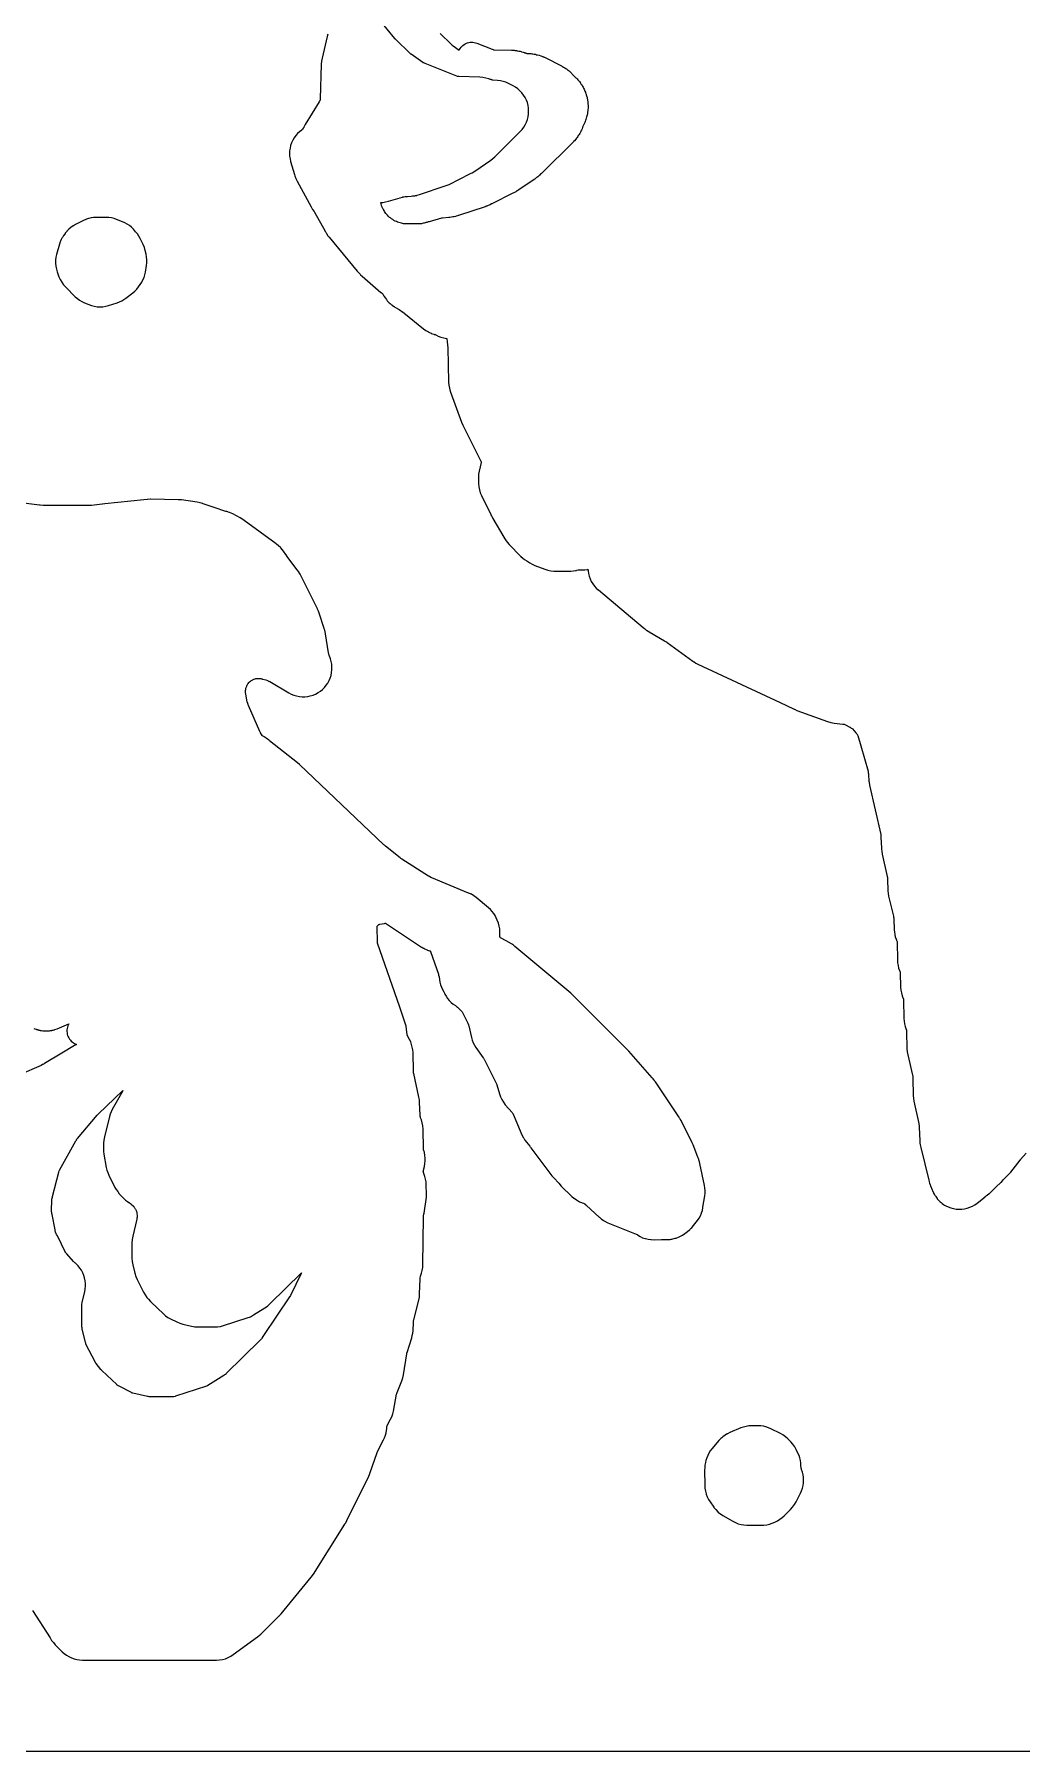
# Model space of a CAD drawing. Header units: millimetres. Extents: x 0 to 300, y 0 to 300.
# Drawn here: x 63.8 to 150, y 0 to 150 of the extents above; entities that cross this region are included whole.
import ezdxf

# ---------------------------------------------------------------- set-up
doc = ezdxf.new("R2010")
doc.units = ezdxf.units.MM
doc.layers.add('CUT', color=7, linetype='CONTINUOUS')

msp = doc.modelspace()

# ---------------------------------------------------------------- linework, layer by layer
at = {"layer": 'CUT'}
for points in [[(299.95, 0), (0.05, 0), (0.02, 0), (0.01, 0), (0.01, 0.01), (0, 0.01), (0, 0.02), (0, 0.05), (0, 299.92), (0, 299.95), (0, 299.96), (0.01, 299.97), (0.02, 299.97), (0.05, 299.97), (299.95, 299.97)], [(89.4, 150.01), (89.34, 149.81), (88.88, 147.9), (88.83, 147.64), (88.81, 147.38), (88.72, 144.34), (88.72, 144.32), (88.72, 144.27), (88.72, 144.26), (88.71, 144.23), (88.71, 144.22), (88.7, 144.21), (88.7, 144.2), (88.67, 144.16), (88.64, 144.12), (88.64, 144.11), (88.63, 144.09), (87.42, 142.11), (87.28, 141.88), (87.28, 141.87), (87.28, 141.86), (87.27, 141.84), (87.25, 141.82), (87.24, 141.79), (87.23, 141.78), (87.19, 141.71), (87.18, 141.69), (87.15, 141.66), (87.11, 141.63), (86.92, 141.48), (86.74, 141.32), (86.58, 141.14), (86.44, 140.94), (86.32, 140.73), (86.22, 140.51), (86.14, 140.29), (86.09, 140.05), (86.05, 139.82), (86.04, 139.58), (86.05, 139.34), (86.09, 139.1), (86.14, 138.87), (86.48, 137.75), (86.48, 137.74), (86.51, 137.63), (86.54, 137.55), (86.57, 137.47), (86.6, 137.39), (86.62, 137.35), (86.71, 137.16), (87.92, 134.91), (88.04, 134.7), (88.19, 134.5), (88.22, 134.46), (89.15, 132.8), (89.16, 132.78), (89.21, 132.7), (89.27, 132.59), (89.4, 132.4), (89.43, 132.36), (89.5, 132.27), (91.96, 129.3), (92.12, 129.12), (92.17, 129.07), (92.2, 129.04), (92.25, 128.99), (92.38, 128.87), (94.03, 127.44), (94.05, 127.43), (94.09, 127.4), (94.1, 127.39), (94.1, 127.38), (94.11, 127.38), (94.15, 127.34), (94.16, 127.32), (94.21, 127.25), (94.25, 127.19), (94.27, 127.16), (94.28, 127.15), (94.29, 127.14), (94.29, 127.13), (94.3, 127.12), (94.32, 127.09), (94.32, 127.08), (94.43, 126.93), (94.51, 126.83), (94.58, 126.72), (94.76, 126.53), (94.84, 126.47), (94.96, 126.36), (94.97, 126.36), (95.03, 126.31), (95.17, 126.22), (95.18, 126.21), (95.2, 126.2), (95.23, 126.17), (95.61, 125.94), (95.95, 125.73), (95.96, 125.73), (95.97, 125.72), (95.99, 125.71), (96.03, 125.67), (97.74, 124.27), (97.75, 124.27), (97.96, 124.11), (98.18, 123.99), (98.19, 123.98), (98.41, 123.88), (98.43, 123.87), (98.65, 123.8), (98.69, 123.78), (98.76, 123.77), (98.78, 123.76), (98.8, 123.76), (98.81, 123.75), (98.82, 123.74), (98.83, 123.74), (99.03, 123.63), (99.27, 123.54), (99.51, 123.47), (99.75, 123.42), (99.79, 123.42), (99.79, 123.37), (99.8, 123.19), (99.8, 123.12), (99.83, 122.88), (99.85, 122.78), (99.87, 122.73), (99.87, 122.71), (99.87, 122.7), (99.87, 122.64), (99.87, 122.63), (99.94, 119.61), (99.96, 119.35), (100.01, 119.08), (100.09, 118.82), (101.06, 116.12), (101.18, 115.85), (102.76, 112.7), (102.77, 112.68), (102.78, 112.66), (102.78, 112.65), (102.78, 112.64), (102.78, 112.63), (102.77, 112.59), (102.6, 111.82), (102.56, 111.56), (102.55, 111.3), (102.55, 111.28), (102.55, 111.23), (102.56, 110.75), (102.58, 110.48), (102.63, 110.21), (102.71, 109.95), (102.82, 109.7), (103.64, 108.04), (103.67, 107.95), (103.71, 107.89), (103.8, 107.71), (104.76, 106.08), (104.77, 106.06), (104.85, 105.93), (104.9, 105.83), (105.06, 105.62), (105.23, 105.42), (106.23, 104.41), (106.24, 104.4), (106.25, 104.39), (106.41, 104.25), (106.58, 104.12), (106.76, 104), (106.96, 103.89), (107.03, 103.83), (107.25, 103.71), (107.48, 103.61), (108.36, 103.27), (108.61, 103.19), (108.86, 103.13), (109.12, 103.1), (109.3, 103.09), (109.48, 103.09), (109.49, 103.09), (109.5, 103.09), (109.51, 103.09), (109.71, 103.09), (110.57, 103.11), (110.61, 103.11), (110.84, 103.12), (111.03, 103.16), (111.05, 103.16), (111.07, 103.17), (111.08, 103.17), (111.09, 103.17), (111.1, 103.17), (111.11, 103.18), (111.12, 103.18), (111.27, 103.21), (111.29, 103.22), (111.31, 103.23), (111.33, 103.23), (111.34, 103.23), (111.35, 103.23), (111.45, 103.23), (111.49, 103.23), (111.59, 103.22), (111.73, 103.23), (111.83, 103.23), (112.07, 103.26), (112.11, 103.27), (112.12, 103.13), (112.16, 102.89), (112.22, 102.66), (112.23, 102.65), (112.3, 102.43), (112.31, 102.42), (112.4, 102.21), (112.53, 102), (112.67, 101.8), (112.83, 101.62), (112.84, 101.62), (113.01, 101.46), (113.02, 101.46), (116.93, 98.19), (117.05, 98.09), (117.08, 98.07), (117.18, 97.99), (117.22, 97.96), (117.24, 97.94), (117.38, 97.85), (117.41, 97.83), (117.43, 97.82), (117.45, 97.81), (117.46, 97.8), (118.81, 97.02), (118.84, 97), (118.89, 96.97), (118.91, 96.96), (118.94, 96.94), (118.99, 96.91), (119.03, 96.88), (121.28, 95.25), (121.36, 95.19), (121.39, 95.17), (121.55, 95.07), (121.72, 94.99), (128.89, 91.63), (130.06, 91.08), (130.12, 91.05), (130.15, 91.04), (130.37, 90.94), (133.05, 89.97), (133.34, 89.88), (133.63, 89.83), (134.38, 89.75), (134.45, 89.75), (134.46, 89.75), (134.49, 89.74), (134.5, 89.73), (134.54, 89.71), (134.6, 89.69), (134.99, 89.48), (135.02, 89.47), (135.04, 89.45), (135.12, 89.4), (135.18, 89.37), (135.21, 89.34), (135.51, 88.99), (135.58, 88.91), (135.61, 88.88), (135.63, 88.85), (135.64, 88.84), (135.66, 88.82), (135.66, 88.81), (135.67, 88.79), (135.67, 88.78), (135.68, 88.76), (135.68, 88.74), (135.94, 87.86), (136.59, 85.64), (136.6, 85.62), (136.6, 85.61), (136.6, 85.6), (136.6, 85.55), (136.6, 85.52), (136.6, 85.48), (136.61, 85.4), (136.61, 85.33), (136.66, 84.77), (136.67, 84.68), (136.71, 84.41), (137.7, 80.09), (137.7, 80.08), (137.71, 80.04), (137.71, 80), (137.71, 79.88), (137.76, 78.92), (137.76, 78.81), (137.77, 78.81), (137.78, 78.64), (137.82, 78.37), (138.26, 76.43), (138.27, 76.34), (138.28, 76.29), (138.28, 76.26), (138.28, 76.19), (138.32, 75.18), (138.34, 74.95), (138.38, 74.72), (138.79, 72.97), (138.8, 72.91), (138.8, 72.9), (138.81, 72.85), (138.82, 72.82), (138.83, 72.77), (138.83, 72.76), (138.83, 72.73), (138.83, 72.65), (138.87, 71.85), (138.87, 71.83), (138.87, 71.74), (138.88, 71.61), (138.91, 71.38), (138.96, 71.17), (139.03, 70.95), (139.06, 70.87), (139.08, 70.83), (139.09, 70.81), (139.11, 70.75), (139.11, 70.73), (139.11, 70.66), (139.15, 69.15), (139.15, 69.14), (139.15, 69.09), (139.16, 68.9), (139.2, 68.67), (139.25, 68.44), (139.33, 68.21), (139.35, 68.16), (139.36, 68.14), (139.37, 68.11), (139.38, 68.1), (139.38, 68.09), (139.38, 68.02), (139.43, 66.76), (139.45, 66.51), (139.5, 66.26), (139.57, 66.02), (139.63, 65.84), (139.65, 65.8), (139.66, 65.77), (139.67, 65.75), (139.67, 65.74), (139.67, 65.73), (139.67, 65.66), (139.71, 64.04), (139.73, 63.8), (139.77, 63.57), (139.83, 63.33), (139.92, 63.06), (139.92, 63.05), (139.93, 63.03), (139.95, 62.98), (139.95, 62.97), (139.95, 62.89), (139.98, 61.37), (140, 61.11), (140.05, 60.85), (140.47, 59.07), (140.48, 59.01), (140.49, 58.96), (140.49, 58.9), (140.5, 58.86), (140.5, 58.79), (140.53, 57.3), (140.55, 57.05), (140.59, 56.81), (141.02, 54.87), (141.03, 54.78), (141.04, 54.72), (141.04, 54.7), (141.04, 54.62), (141.04, 54.61), (141.04, 54.6), (141.04, 54.52), (141.09, 53.37), (141.1, 53.3), (141.1, 53.26), (141.11, 53.12), (141.12, 53.07), (141.12, 53.06), (141.13, 53.05), (141.13, 53.04), (141.13, 53.01), (141.16, 52.87), (141.18, 52.77), (141.18, 52.76), (141.89, 49.9), (141.91, 49.81), (141.92, 49.77), (141.92, 49.76), (141.95, 49.66), (142.01, 49.5), (142.03, 49.45), (142.04, 49.43), (142.18, 49.06), (142.2, 49.02), (142.21, 49), (142.29, 48.8), (142.31, 48.78), (142.35, 48.7), (142.36, 48.69), (142.37, 48.67), (142.38, 48.66), (142.41, 48.59), (142.43, 48.57), (142.46, 48.53), (142.49, 48.48), (142.55, 48.39), (142.61, 48.31), (142.63, 48.29), (142.71, 48.2), (142.79, 48.11), (142.88, 48.03), (142.97, 47.95), (143.07, 47.88), (143.17, 47.8), (143.27, 47.74), (143.37, 47.68), (143.59, 47.57), (143.82, 47.49), (144.05, 47.43), (144.29, 47.39), (144.53, 47.38), (144.77, 47.39), (145.01, 47.42), (145.25, 47.48), (145.48, 47.55), (145.7, 47.65), (145.91, 47.77), (146.1, 47.91), (146.8, 48.46), (146.82, 48.48), (146.87, 48.52), (146.9, 48.54), (146.91, 48.55), (146.92, 48.56), (146.95, 48.57), (147, 48.6), (147.16, 48.74), (147.17, 48.75), (147.18, 48.76), (147.4, 48.95), (147.46, 49.01), (147.77, 49.32), (148.17, 49.7), (148.22, 49.74), (148.23, 49.75), (148.39, 49.93), (148.44, 49.99), (148.85, 50.4), (149.04, 50.62), (149.86, 51.66), (149.87, 51.67), (149.89, 51.7), (149.91, 51.72), (150.4, 52.26)], [(99.19, 150.05), (100.15, 149.12), (100.25, 149.03), (100.33, 148.97), (100.87, 148.59), (100.9, 148.66), (100.96, 148.76), (101.03, 148.86), (101.11, 148.94), (101.19, 149.02), (101.29, 149.09), (101.39, 149.15), (101.49, 149.21), (101.6, 149.25), (101.72, 149.27), (101.83, 149.29), (101.95, 149.3), (102.06, 149.3), (102.18, 149.28), (102.29, 149.25), (102.4, 149.21), (103.75, 148.68), (103.84, 148.65), (103.86, 148.64), (103.93, 148.64), (105.42, 148.6), (105.43, 148.6), (105.51, 148.6), (105.66, 148.59), (105.73, 148.58), (105.89, 148.56), (105.94, 148.55), (106.06, 148.53), (106.18, 148.51), (106.29, 148.48), (106.31, 148.47), (106.34, 148.46), (106.35, 148.46), (106.44, 148.44), (106.54, 148.41), (106.58, 148.39), (106.61, 148.38), (106.65, 148.37), (106.67, 148.36), (106.7, 148.35), (106.72, 148.34), (106.73, 148.34), (106.77, 148.32), (106.78, 148.32), (106.81, 148.32), (106.84, 148.32), (107.08, 148.3), (107.11, 148.3), (107.22, 148.29), (107.29, 148.28), (107.42, 148.26), (107.52, 148.24), (107.62, 148.21), (107.65, 148.2), (107.66, 148.2), (107.71, 148.19), (107.86, 148.16), (107.99, 148.12), (108.09, 148.08), (108.15, 148.05), (108.19, 148.04), (108.21, 148.03), (108.26, 148.01), (108.3, 147.99), (108.37, 147.96), (108.43, 147.93), (108.44, 147.93), (109.73, 147.27), (109.8, 147.23), (109.84, 147.21), (109.9, 147.17), (109.97, 147.13), (109.99, 147.12), (110.09, 147.06), (110.17, 147.01), (110.24, 146.96), (110.28, 146.93), (110.32, 146.9), (110.38, 146.86), (110.47, 146.79), (110.58, 146.69), (110.66, 146.61), (110.68, 146.59), (110.71, 146.56), (110.74, 146.52), (111.05, 146.2), (111.11, 146.15), (111.16, 146.1), (111.24, 146.01), (111.27, 145.97), (111.36, 145.86), (111.42, 145.77), (111.45, 145.74), (111.46, 145.72), (111.5, 145.66), (111.54, 145.61), (111.55, 145.6), (111.56, 145.58), (111.57, 145.57), (111.63, 145.47), (111.68, 145.38), (111.73, 145.29), (111.78, 145.2), (111.82, 145.11), (111.82, 145.09), (111.85, 145.02), (111.89, 144.93), (111.89, 144.92), (111.9, 144.91), (111.9, 144.89), (111.92, 144.83), (111.93, 144.82), (111.95, 144.76), (111.95, 144.74), (111.97, 144.68), (111.98, 144.64), (111.99, 144.62), (112.03, 144.48), (112.04, 144.43), (112.04, 144.39), (112.04, 144.38), (112.06, 144.32), (112.08, 144.21), (112.09, 144.14), (112.1, 144.06), (112.11, 143.92), (112.11, 143.91), (112.12, 143.76), (112.12, 143.63), (112.12, 143.53), (112.11, 143.41), (112.09, 143.33), (112.09, 143.32), (112.09, 143.31), (112.09, 143.3), (112.09, 143.27), (112.08, 143.21), (112.08, 143.2), (112.08, 143.19), (112.06, 143.07), (112.03, 142.93), (112.02, 142.89), (112, 142.83), (112, 142.81), (111.99, 142.77), (111.97, 142.66), (111.93, 142.54), (111.92, 142.53), (111.92, 142.51), (111.91, 142.48), (111.87, 142.37), (111.83, 142.29), (111.8, 142.23), (111.65, 141.87), (111.64, 141.84), (111.6, 141.72), (111.56, 141.63), (111.5, 141.53), (111.49, 141.51), (111.49, 141.5), (111.46, 141.45), (111.45, 141.43), (111.4, 141.33), (111.35, 141.25), (111.31, 141.2), (111.28, 141.16), (111.27, 141.14), (111.22, 141.06), (111.17, 140.99), (111.14, 140.96), (111.13, 140.94), (111.12, 140.93), (111.11, 140.92), (111.04, 140.82), (110.93, 140.69), (110.86, 140.62), (110.84, 140.6), (108.04, 137.82), (107.98, 137.77), (107.9, 137.7), (107.88, 137.68), (107.85, 137.66), (107.83, 137.64), (107.82, 137.63), (107.81, 137.62), (107.79, 137.6), (107.78, 137.6), (107.77, 137.58), (107.76, 137.58), (107.72, 137.54), (107.7, 137.53), (107.69, 137.52), (107.65, 137.48), (107.63, 137.47), (107.56, 137.41), (107.49, 137.36), (107.46, 137.34), (106.1, 136.43), (106.08, 136.41), (105.99, 136.35), (105.96, 136.33), (105.91, 136.31), (105.87, 136.28), (105.83, 136.26), (105.81, 136.24), (105.71, 136.18), (105.63, 136.14), (105.55, 136.1), (103.71, 135.18), (103.7, 135.17), (103.57, 135.1), (103.48, 135.06), (103.4, 135.03), (103.29, 134.99), (103.22, 134.97), (103.21, 134.97), (103.18, 134.96), (103.16, 134.95), (103.12, 134.93), (100.8, 134.16), (100.77, 134.15), (100.71, 134.13), (100.6, 134.1), (100.55, 134.09), (100.42, 134.06), (100.35, 134.05), (100.3, 134.04), (100.19, 134.02), (100.18, 134.02), (100.06, 134), (99.95, 133.98), (99.42, 133.94), (99.4, 133.94), (99.35, 133.94), (99.33, 133.93), (98.24, 133.62), (98.22, 133.62), (98.18, 133.61), (98.15, 133.6), (98.1, 133.58), (98.03, 133.56), (97.96, 133.54), (97.89, 133.52), (97.8, 133.5), (97.74, 133.49), (97.64, 133.47), (97.56, 133.45), (97.44, 133.44), (97.32, 133.43), (96.35, 133.43), (96.25, 133.43), (96.13, 133.44), (96.12, 133.44), (96.01, 133.45), (95.92, 133.47), (95.83, 133.49), (95.71, 133.52), (95.59, 133.55), (95.48, 133.59), (95.39, 133.63), (95.28, 133.68), (95.16, 133.74), (95.06, 133.8), (94.94, 133.88), (94.85, 133.95), (94.79, 134), (94.7, 134.08), (94.6, 134.18), (94.52, 134.27), (94.47, 134.33), (94.4, 134.42), (94.35, 134.5), (94.3, 134.59), (94.24, 134.7), (94.22, 134.73), (94.17, 134.83), (94.11, 134.96), (94.07, 135.07), (94.04, 135.19), (94.02, 135.27), (94.01, 135.3), (94.19, 135.31), (94.2, 135.31), (94.44, 135.35), (94.68, 135.41), (95.91, 135.77), (95.93, 135.78), (95.95, 135.79), (95.97, 135.79), (96.03, 135.79), (96.15, 135.81), (96.18, 135.81), (96.35, 135.83), (96.67, 135.86), (96.78, 135.87), (96.8, 135.87), (96.82, 135.87), (96.83, 135.87), (96.84, 135.88), (96.85, 135.88), (96.9, 135.88), (96.99, 135.89), (97.04, 135.9), (97.07, 135.91), (97.09, 135.91), (97.1, 135.91), (97.11, 135.91), (97.12, 135.92), (97.13, 135.92), (97.15, 135.92), (97.19, 135.93), (97.39, 135.99), (99.64, 136.74), (99.98, 136.88), (101.78, 137.79), (101.92, 137.86), (102, 137.9), (102.22, 138.03), (103.63, 139), (103.81, 139.14), (103.97, 139.29), (106.19, 141.5), (106.36, 141.68), (106.51, 141.88), (106.64, 142.09), (106.74, 142.32), (106.82, 142.55), (106.88, 142.79), (106.92, 143.04), (106.93, 143.28), (106.92, 143.53), (106.88, 143.78), (106.82, 144.02), (106.73, 144.25), (106.62, 144.47), (106.49, 144.68), (106.34, 144.88), (106.17, 145.06), (105.99, 145.23), (105.79, 145.37), (105.57, 145.49), (105.18, 145.69), (104.95, 145.8), (104.71, 145.88), (104.46, 145.93), (104.21, 145.96), (103.79, 145.99), (103.76, 145.99), (103.73, 146), (103.72, 146), (103.7, 146.01), (103.65, 146.03), (103.58, 146.05), (103.45, 146.1), (103.2, 146.17), (102.94, 146.23), (102.67, 146.25), (100.83, 146.31), (100.8, 146.31), (100.75, 146.31), (100.73, 146.31), (100.72, 146.31), (100.67, 146.33), (100.37, 146.45), (97.88, 147.45), (97.77, 147.49), (97.74, 147.5), (97.71, 147.51), (97.7, 147.52), (97.68, 147.53), (96.67, 148.24), (96.65, 148.25), (96.61, 148.29), (96.59, 148.3), (95.32, 149.53), (95.28, 149.57), (95.26, 149.59), (95.23, 149.62), (95.23, 149.63), (93.9, 151.26)], [(63.59, 12.34), (65.14, 9.93), (65.16, 9.89), (65.26, 9.72), (65.41, 9.52), (65.57, 9.34), (66.18, 8.73), (66.36, 8.57), (66.56, 8.42), (66.77, 8.3), (66.99, 8.19), (67.22, 8.11), (67.46, 8.05), (67.7, 8.01), (67.95, 8), (79.66, 8), (79.92, 8.01), (80.18, 8.06), (80.44, 8.12), (80.68, 8.22), (80.91, 8.34), (81.13, 8.48), (83.24, 10.02), (83.39, 10.14), (83.53, 10.26), (85.12, 11.83), (85.13, 11.84), (85.14, 11.85), (85.3, 12.03), (87.94, 15.25), (88.13, 15.51), (90.87, 19.88), (90.87, 19.89), (90.92, 19.97), (91.04, 20.17), (91.06, 20.21), (92.94, 23.98), (93.06, 24.28), (93.7, 26.13), (93.7, 26.14), (93.71, 26.16), (93.72, 26.18), (93.76, 26.27), (94.26, 27.23), (94.35, 27.42), (94.42, 27.63), (94.48, 27.84), (94.52, 28.05), (94.54, 28.2), (94.55, 28.39), (94.55, 28.4), (94.55, 28.41), (94.57, 28.45), (94.58, 28.48), (94.87, 29.03), (94.98, 29.25), (95.06, 29.49), (95.12, 29.73), (95.4, 31.23), (95.41, 31.27), (95.41, 31.28), (95.45, 31.37), (95.85, 32.4), (95.93, 32.66), (95.99, 32.91), (96.28, 34.74), (96.29, 34.8), (96.3, 34.82), (96.3, 34.83), (96.31, 34.85), (96.32, 34.86), (96.72, 36.14), (96.77, 36.34), (96.81, 36.55), (96.83, 36.75), (96.87, 37.48), (96.87, 37.62), (96.87, 37.63), (96.87, 37.64), (96.87, 37.66), (96.89, 37.71), (97.33, 39.43), (97.39, 39.7), (97.41, 39.98), (97.45, 41.3), (97.46, 41.39), (97.47, 41.49), (97.48, 41.52), (97.57, 41.78), (97.64, 42.03), (97.68, 42.29), (97.7, 42.55), (97.74, 46.68), (97.74, 46.76), (97.74, 46.78), (97.75, 46.8), (97.75, 46.81), (97.77, 46.94), (97.79, 47.02), (97.98, 48.21), (98, 48.43), (98.01, 48.66), (97.99, 49.52), (97.97, 49.76), (97.93, 50), (97.87, 50.23), (97.76, 50.57), (97.73, 50.66), (97.74, 50.71), (97.75, 50.8), (97.83, 51.12), (97.87, 51.36), (97.9, 51.6), (97.9, 51.84), (97.87, 52.08), (97.83, 52.32), (97.82, 52.36), (97.79, 52.43), (97.77, 52.5), (97.76, 52.54), (97.75, 52.58), (97.75, 52.6), (97.75, 52.64), (97.71, 54.38), (97.69, 54.65), (97.64, 54.91), (97.56, 55.17), (97.49, 55.37), (97.47, 55.41), (97.47, 55.44), (97.46, 55.48), (97.46, 55.49), (97.45, 55.6), (97.41, 56.69), (97.39, 56.92), (97.35, 57.15), (96.89, 59.24), (96.88, 59.27), (96.88, 59.29), (96.87, 59.32), (96.87, 59.33), (96.87, 59.34), (96.87, 59.37), (96.87, 59.39), (96.83, 61.07), (96.81, 61.3), (96.77, 61.54), (96.71, 61.77), (96.63, 61.99), (96.53, 62.2), (96.36, 62.51), (96.35, 62.54), (96.34, 62.55), (96.33, 62.58), (96.33, 62.59), (96.33, 62.61), (96.27, 63.09), (96.23, 63.36), (96.15, 63.63), (95.67, 65.01), (93.74, 70.61), (93.73, 70.66), (93.72, 70.74), (93.72, 70.76), (93.69, 71.99), (93.7, 72.07), (93.71, 72.09), (93.71, 72.1), (93.81, 72.21), (93.82, 72.22), (93.83, 72.23), (93.84, 72.24), (93.85, 72.24), (93.86, 72.25), (93.88, 72.25), (93.93, 72.27), (94.35, 72.34), (94.4, 72.35), (94.41, 72.35), (94.42, 72.35), (94.43, 72.35), (94.46, 72.34), (94.47, 72.33), (94.52, 72.3), (97.58, 70.27), (97.59, 70.27), (97.69, 70.21), (97.72, 70.19), (97.73, 70.18), (97.75, 70.17), (97.77, 70.16), (97.82, 70.13), (97.83, 70.12), (98.08, 70.02), (98.09, 70.01), (98.28, 69.95), (98.32, 69.94), (98.34, 69.93), (98.35, 69.92), (98.36, 69.88), (99.05, 67.9), (99.06, 67.87), (99.07, 67.83), (99.1, 67.73), (99.1, 67.72), (99.11, 67.69), (99.11, 67.66), (99.14, 67.42), (99.17, 67.2), (99.23, 66.98), (99.31, 66.77), (99.4, 66.56), (99.51, 66.35), (99.57, 66.23), (99.6, 66.17), (99.72, 65.97), (99.85, 65.78), (100, 65.6), (100.16, 65.44), (100.34, 65.29), (100.53, 65.16), (100.57, 65.14), (100.59, 65.12), (100.66, 65.06), (100.68, 65.04), (100.69, 65.03), (100.74, 64.99), (101.05, 64.69), (101.1, 64.65), (101.1, 64.64), (101.13, 64.61), (101.13, 64.6), (101.15, 64.56), (101.62, 63.63), (101.63, 63.59), (101.64, 63.57), (101.66, 63.53), (101.67, 63.5), (101.67, 63.49), (101.69, 63.45), (101.7, 63.4), (101.93, 62.38), (102, 62.15), (102.09, 61.92), (102.2, 61.71), (102.33, 61.5), (102.97, 60.59), (102.99, 60.56), (103.02, 60.51), (103.04, 60.49), (103.11, 60.37), (104.1, 58.39), (104.15, 58.28), (104.16, 58.25), (104.16, 58.24), (104.39, 57.45), (104.47, 57.19), (104.59, 56.95), (104.73, 56.72), (104.89, 56.5), (105.48, 55.82), (105.52, 55.77), (105.56, 55.72), (105.57, 55.71), (105.57, 55.7), (105.58, 55.69), (105.58, 55.68), (105.6, 55.62), (105.62, 55.57), (105.63, 55.56), (105.66, 55.47), (106.35, 53.88), (106.48, 53.62), (106.5, 53.59), (106.61, 53.41), (106.74, 53.23), (107.03, 52.87), (107.06, 52.83), (107.09, 52.79), (107.12, 52.75), (108.97, 50.3), (109.18, 50.05), (109.51, 49.71), (109.57, 49.64), (109.78, 49.4), (110.7, 48.5), (110.89, 48.33), (110.9, 48.33), (111.1, 48.18), (111.13, 48.17), (111.2, 48.13), (111.36, 48.03), (111.56, 47.95), (111.62, 47.92), (111.73, 47.89), (111.77, 47.87), (111.78, 47.87), (111.8, 47.86), (111.81, 47.85), (111.82, 47.84), (111.83, 47.84), (111.84, 47.83), (111.86, 47.81), (111.88, 47.8), (111.89, 47.78), (111.92, 47.76), (111.93, 47.75), (111.94, 47.74), (111.96, 47.72), (111.99, 47.7), (113.1, 46.68), (113.11, 46.67), (113.27, 46.53), (113.28, 46.52), (113.34, 46.48), (113.46, 46.4), (113.47, 46.4), (113.58, 46.33), (113.59, 46.33), (113.65, 46.29), (113.66, 46.28), (113.86, 46.19), (116.17, 45.26), (116.18, 45.25), (116.4, 45.16), (116.41, 45.16), (116.41, 45.15), (116.42, 45.15), (116.44, 45.14), (116.44, 45.13), (116.66, 45), (116.89, 44.89), (117.12, 44.82), (117.13, 44.81), (117.38, 44.75), (117.6, 44.73), (117.64, 44.72), (117.89, 44.71), (118.54, 44.73), (118.72, 44.73), (119.04, 44.73), (119.29, 44.74), (119.39, 44.76), (119.45, 44.77), (119.54, 44.79), (119.64, 44.81), (119.74, 44.84), (119.77, 44.85), (119.78, 44.85), (119.79, 44.85), (119.8, 44.85), (119.81, 44.86), (119.89, 44.88), (120.02, 44.94), (120.13, 44.98), (120.25, 45.05), (120.36, 45.1), (120.57, 45.24), (120.81, 45.42), (120.99, 45.57), (121, 45.58), (121.04, 45.62), (121.08, 45.66), (121.13, 45.71), (121.15, 45.73), (121.18, 45.76), (121.3, 45.91), (121.34, 45.95), (121.67, 46.38), (121.82, 46.58), (121.94, 46.8), (122.03, 47.03), (122.04, 47.06), (122.11, 47.27), (122.11, 47.29), (122.16, 47.51), (122.16, 47.54), (122.32, 48.53), (122.32, 48.57), (122.34, 48.76), (122.34, 48.79), (122.35, 48.98), (122.35, 48.99), (122.35, 49.02), (122.33, 49.21), (122.33, 49.24), (122.3, 49.43), (122.3, 49.46), (121.9, 51.36), (121.9, 51.37), (121.82, 51.64), (121.82, 51.65), (121.81, 51.67), (121.8, 51.7), (121.8, 51.71), (121.77, 51.8), (121.72, 51.91), (121.3, 52.99), (121.21, 53.18), (120.25, 55.11), (120.17, 55.25), (120.15, 55.29), (120.12, 55.34), (120.09, 55.39), (120.07, 55.42), (120.06, 55.43), (120.05, 55.45), (118.01, 58.49), (117.95, 58.56), (117.94, 58.58), (117.93, 58.6), (117.92, 58.61), (117.88, 58.67), (117.81, 58.75), (117.74, 58.83), (117.72, 58.85), (115.69, 61.17), (115.68, 61.17), (115.49, 61.38), (110.67, 66.18), (110.62, 66.23), (110.45, 66.38), (105.73, 70.33), (105.7, 70.36), (105.69, 70.36), (105.68, 70.37), (105.66, 70.38), (105.6, 70.43), (105.52, 70.49), (105.51, 70.5), (105.49, 70.51), (105.32, 70.62), (105.29, 70.63), (104.52, 71.06), (104.48, 71.09), (104.47, 71.09), (104.47, 71.1), (104.45, 71.11), (104.43, 71.13), (104.41, 71.15), (104.4, 71.17), (104.4, 71.18), (104.41, 71.31), (104.41, 71.41), (104.41, 71.59), (104.4, 71.85), (104.35, 72.11), (104.29, 72.37), (104.19, 72.62), (104.1, 72.82), (104, 73.02), (103.88, 73.21), (103.74, 73.39), (103.59, 73.56), (103.42, 73.71), (102.35, 74.6), (102.34, 74.6), (102.15, 74.75), (102.14, 74.75), (101.93, 74.88), (101.92, 74.88), (101.7, 74.99), (101.69, 74.99), (98.47, 76.32), (98.43, 76.34), (98.38, 76.36), (98.26, 76.42), (98.19, 76.46), (95.86, 77.95), (95.81, 77.98), (95.77, 78.01), (95.76, 78.02), (95.7, 78.06), (94.44, 79.08), (94.37, 79.15), (94.33, 79.18), (94.29, 79.21), (86.91, 86.21), (86.74, 86.36), (84.29, 88.29), (84.25, 88.33), (84.21, 88.37), (84.11, 88.44), (84.01, 88.52), (83.84, 88.63), (83.83, 88.64), (83.81, 88.65), (83.72, 88.7), (83.69, 88.72), (83.68, 88.73), (83.68, 88.74), (83.67, 88.74), (83.66, 88.76), (83.52, 88.99), (83.51, 89.01), (83.5, 89.02), (83.49, 89.04), (83.46, 89.11), (82.46, 91.36), (82.43, 91.42), (82.42, 91.45), (82.36, 91.62), (82.36, 91.63), (82.35, 91.66), (82.22, 92.4), (82.21, 92.45), (82.2, 92.51), (82.2, 92.57), (82.21, 92.68), (82.2, 92.68), (82.22, 92.78), (82.22, 92.79), (82.24, 92.88), (82.28, 93.01), (82.3, 93.07), (82.32, 93.12), (82.34, 93.15), (82.4, 93.25), (82.41, 93.27), (82.42, 93.28), (82.43, 93.3), (82.49, 93.37), (82.53, 93.41), (82.56, 93.44), (82.64, 93.49), (82.67, 93.52), (82.78, 93.59), (82.83, 93.62), (82.86, 93.64), (82.92, 93.66), (82.96, 93.68), (83.04, 93.7), (83.11, 93.72), (83.12, 93.72), (83.14, 93.72), (83.17, 93.73), (83.25, 93.74), (83.29, 93.74), (83.31, 93.74), (83.4, 93.73), (83.42, 93.73), (83.47, 93.73), (83.52, 93.72), (83.53, 93.72), (83.54, 93.72), (83.58, 93.71), (83.62, 93.7), (83.65, 93.69), (83.69, 93.68), (83.7, 93.68), (83.97, 93.6), (84.13, 93.54), (84.17, 93.52), (84.18, 93.52), (84.22, 93.5), (84.24, 93.49), (84.32, 93.45), (85.99, 92.47), (86.2, 92.36), (86.43, 92.27), (86.66, 92.2), (86.9, 92.15), (87.14, 92.13), (87.38, 92.13), (87.63, 92.16), (87.86, 92.21), (88.1, 92.28), (88.32, 92.37), (88.53, 92.49), (88.74, 92.62), (88.92, 92.77), (89.1, 92.94), (89.25, 93.13), (89.39, 93.33), (89.5, 93.55), (89.6, 93.77), (89.67, 94), (89.72, 94.24), (89.75, 94.48), (89.75, 94.72), (89.73, 94.97), (89.68, 95.2), (89.62, 95.44), (89.5, 95.77), (89.48, 95.83), (89.47, 95.88), (89.46, 95.93), (89.46, 95.94), (89.46, 95.95), (89.45, 95.98), (89.19, 97.62), (89.15, 97.83), (89.15, 97.84), (89.14, 97.88), (89.12, 97.96), (89.08, 98.06), (89.08, 98.08), (88.64, 99.43), (88.57, 99.61), (88.5, 99.78), (88.49, 99.8), (86.97, 102.84), (86.87, 103), (86.85, 103.04), (86.72, 103.23), (85.82, 104.42), (85.8, 104.44), (85.42, 104.95), (85.39, 104.98), (85.27, 105.15), (85.24, 105.17), (85.09, 105.32), (85.06, 105.34), (84.94, 105.44), (84.89, 105.48), (84.88, 105.49), (82.08, 107.54), (82.04, 107.56), (81.91, 107.65), (81.89, 107.66), (81.88, 107.66), (81.73, 107.76), (81.08, 108.1), (80.81, 108.22), (80.68, 108.26), (80.65, 108.27), (80.57, 108.3), (80.53, 108.31), (80.49, 108.32), (79.47, 108.67), (78.51, 108.99), (78.5, 108.99), (78.46, 109.01), (78.44, 109.01), (78.25, 109.07), (78.24, 109.07), (77.98, 109.13), (77.97, 109.13), (76.6, 109.32), (76.3, 109.34), (73.94, 109.38), (73.9, 109.38), (73.89, 109.38), (73.63, 109.37), (73.62, 109.37), (73.32, 109.34), (69.92, 108.98), (69.69, 108.94), (69.67, 108.94), (68.74, 108.84), (68.61, 108.84), (64.51, 108.84), (64.26, 108.86), (64.21, 108.86), (62.14, 109.12)], [(63.7, 63.17), (63.79, 63.13), (63.91, 63.09), (63.92, 63.09), (63.94, 63.08), (63.97, 63.07), (64.01, 63.06), (64.02, 63.06), (64.06, 63.05), (64.08, 63.04), (64.1, 63.04), (64.11, 63.03), (64.12, 63.03), (64.13, 63.03), (64.14, 63.02), (64.18, 63.01), (64.22, 63), (64.26, 62.99), (64.37, 62.97), (64.48, 62.96), (64.6, 62.94), (64.61, 62.94), (64.73, 62.94), (64.84, 62.94), (64.87, 62.95), (64.9, 62.95), (64.93, 62.95), (64.96, 62.95), (64.99, 62.95), (65, 62.95), (65.01, 62.95), (65.02, 62.96), (65.04, 62.96), (65.05, 62.96), (65.07, 62.96), (65.15, 62.97), (65.19, 62.98), (65.25, 62.99), (65.27, 62.99), (65.3, 63), (65.4, 63.02), (65.5, 63.05), (65.51, 63.05), (65.52, 63.06), (65.53, 63.06), (65.75, 63.14), (66.77, 63.58), (66.73, 63.5), (66.68, 63.38), (66.64, 63.27), (66.62, 63.15), (66.6, 63.03), (66.6, 62.91), (66.61, 62.79), (66.63, 62.67), (66.66, 62.56), (66.71, 62.44), (66.76, 62.34), (66.83, 62.23), (66.9, 62.14), (66.98, 62.05), (67.07, 61.97), (67.17, 61.9), (67.27, 61.84), (67.38, 61.79), (67.44, 61.77), (67.25, 61.67), (66.16, 61.01), (64.64, 60.1), (64.62, 60.09), (64.6, 60.08), (64.48, 60.01), (64.47, 60.01), (64.34, 59.94), (60.53, 58.31)]]:
    msp.add_lwpolyline(points, dxfattribs=at)
for points in [[(70.23, 126.31), (70.98, 126.55), (71.18, 126.62), (71.38, 126.71), (71.56, 126.82), (71.74, 126.95), (72.34, 127.41), (72.52, 127.56), (72.69, 127.73), (72.84, 127.92), (73, 128.14), (73.13, 128.33), (73.24, 128.54), (73.33, 128.75), (73.4, 128.97), (73.45, 129.2), (73.55, 129.8), (73.57, 130.04), (73.58, 130.29), (73.56, 130.54), (73.51, 130.78), (73.43, 131.12), (73.36, 131.38), (73.25, 131.63), (73, 132.15), (72.89, 132.37), (72.75, 132.57), (72.6, 132.75), (72.4, 132.97), (72.24, 133.14), (72.06, 133.29), (71.86, 133.42), (71.66, 133.53), (71.45, 133.62), (70.93, 133.82), (70.71, 133.9), (70.49, 133.95), (70.26, 133.98), (70.03, 133.99), (69.19, 133.99), (69.16, 133.99), (68.96, 133.98), (68.93, 133.98), (68.74, 133.95), (68.7, 133.95), (68.52, 133.9), (68.47, 133.89), (68.3, 133.83), (68.25, 133.82), (68.04, 133.73), (67.36, 133.39), (67.16, 133.27), (67.15, 133.27), (66.95, 133.13), (66.77, 132.97), (66.76, 132.96), (66.6, 132.8), (66.58, 132.78), (66.56, 132.75), (66.54, 132.72), (66.53, 132.71), (66.5, 132.67), (66.45, 132.61), (66.43, 132.58), (66.32, 132.43), (66.31, 132.41), (66.2, 132.25), (66.16, 132.17), (66.1, 132.06), (66.04, 131.92), (66.01, 131.86), (65.95, 131.65), (65.7, 130.77), (65.64, 130.52), (65.61, 130.26), (65.6, 130), (65.63, 129.74), (65.68, 129.48), (65.75, 129.23), (65.9, 128.82), (66.01, 128.57), (66.15, 128.33), (66.31, 128.11), (66.49, 127.9), (67.33, 127.07), (67.51, 126.91), (67.7, 126.77), (67.91, 126.65), (68.12, 126.55), (68.5, 126.39), (68.74, 126.3), (68.98, 126.24), (69.23, 126.2), (69.49, 126.19), (69.74, 126.2), (69.99, 126.24)], [(67.44, 53.45), (67.51, 53.55), (69.24, 55.59), (69.31, 55.66), (69.33, 55.68), (69.35, 55.7), (71.45, 57.71), (71.49, 57.75), (71.48, 57.71), (70.56, 56.08), (70.46, 55.88), (70.38, 55.68), (70.32, 55.47), (69.87, 53.7), (69.81, 53.42), (69.79, 53.14), (69.78, 52.69), (69.79, 52.43), (69.82, 52.18), (70.03, 51.03), (70.08, 50.8), (70.16, 50.58), (70.25, 50.36), (70.79, 49.28), (70.9, 49.09), (71.03, 48.91), (71.17, 48.73), (71.42, 48.45), (71.56, 48.31), (71.71, 48.17), (71.88, 48.05), (72, 47.97), (72.03, 47.95), (72.18, 47.84), (72.19, 47.84), (72.22, 47.81), (72.28, 47.76), (72.38, 47.67), (72.39, 47.65), (72.41, 47.63), (72.42, 47.63), (72.43, 47.61), (72.44, 47.59), (72.47, 47.55), (72.51, 47.49), (72.52, 47.47), (72.55, 47.42), (72.56, 47.41), (72.58, 47.38), (72.64, 47.27), (72.65, 47.24), (72.67, 47.18), (72.69, 47.14), (72.69, 47.13), (72.69, 47.12), (72.7, 47.06), (72.7, 47.04), (72.71, 46.99), (72.71, 46.97), (72.73, 46.86), (72.73, 46.82), (72.73, 46.81), (72.72, 46.71), (72.72, 46.69), (72.71, 46.58), (72.71, 46.57), (72.7, 46.52), (72.34, 45.02), (72.29, 44.72), (72.27, 44.42), (72.28, 43.13), (72.28, 43.11), (72.3, 42.81), (72.35, 42.52), (72.53, 41.78), (72.62, 41.5), (72.73, 41.24), (73.3, 40.12), (73.43, 39.89), (73.59, 39.67), (73.72, 39.51), (73.89, 39.32), (73.93, 39.28), (73.97, 39.25), (75.02, 38.24), (75.21, 38.07), (75.42, 37.92), (75.65, 37.8), (76.2, 37.53), (76.45, 37.42), (76.72, 37.34), (77.47, 37.16), (77.76, 37.11), (78.05, 37.09), (79.5, 37.09), (79.76, 37.1), (80.02, 37.14), (80.27, 37.21), (82.34, 37.88), (82.62, 37.99), (82.89, 38.14), (83.89, 38.76), (84.12, 38.92), (84.32, 39.1), (87.1, 41.83), (87.07, 41.76), (87.07, 41.75), (86.6, 40.8), (86.13, 39.85), (86.12, 39.84), (86.08, 39.75), (86.07, 39.74), (86.05, 39.72), (86.05, 39.71), (83.77, 36.34), (83.71, 36.25), (83.63, 36.12), (83.62, 36.11), (83.62, 36.1), (83.58, 36.05), (83.56, 36.02), (83.52, 35.97), (83.51, 35.96), (80.49, 32.99), (80.47, 32.96), (80.46, 32.95), (80.37, 32.9), (80.29, 32.86), (78.92, 31.98), (78.88, 31.95), (78.85, 31.94), (78.78, 31.92), (76.09, 31.04), (76.06, 31.03), (75.94, 31), (75.92, 31), (75.9, 31), (73.79, 31), (73.69, 31.01), (73.66, 31.02), (73.64, 31.02), (72.34, 31.31), (72.32, 31.32), (72.31, 31.32), (72.23, 31.36), (71.15, 31.91), (71.09, 31.94), (71.08, 31.95), (71.07, 31.96), (71.06, 31.96), (71.05, 31.97), (71.04, 31.98), (71, 32.02), (70.97, 32.05), (70.96, 32.06), (69.66, 33.3), (69.65, 33.3), (69.64, 33.32), (69.62, 33.33), (69.6, 33.35), (69.57, 33.39), (69.15, 33.89), (69.13, 33.92), (69.12, 33.93), (69.11, 33.94), (69.1, 33.96), (69.08, 33.99), (69.05, 34.05), (68.29, 35.54), (68.27, 35.58), (68.27, 35.59), (68.26, 35.6), (68.25, 35.63), (68.25, 35.64), (68.24, 35.67), (68.22, 35.73), (67.93, 36.92), (67.93, 36.96), (67.92, 37.01), (67.92, 37.02), (67.9, 37.11), (67.9, 37.12), (67.9, 37.14), (67.9, 37.18), (67.89, 38.99), (67.89, 39.02), (67.9, 39.08), (67.92, 39.21), (67.93, 39.26), (68.15, 40.17), (68.2, 40.41), (68.22, 40.65), (68.22, 40.89), (68.19, 41.13), (68.14, 41.37), (68.07, 41.6), (67.98, 41.82), (67.86, 42.04), (67.73, 42.24), (67.58, 42.42), (67.41, 42.6), (67.34, 42.65), (67.29, 42.7), (67.27, 42.71), (67.25, 42.73), (67.22, 42.76), (67.2, 42.78), (67.18, 42.79), (67.17, 42.8), (67.16, 42.81), (66.58, 43.47), (66.49, 43.56), (66.48, 43.57), (66.47, 43.58), (66.47, 43.59), (65.76, 45.05), (65.7, 45.17), (65.65, 45.26), (65.62, 45.31), (65.6, 45.34), (65.6, 45.35), (65.59, 45.36), (65.59, 45.37), (65.57, 45.51), (65.56, 45.56), (65.3, 46.92), (65.29, 47), (65.28, 47.03), (65.27, 47.08), (65.26, 47.16), (65.25, 47.22), (65.25, 47.26), (65.28, 48.16), (65.28, 48.21), (65.28, 48.22), (65.28, 48.23), (65.28, 48.24), (65.32, 48.35), (65.34, 48.44), (65.35, 48.47), (65.35, 48.48), (65.88, 50.6), (65.92, 50.73), (65.95, 50.79), (67.38, 53.34), (67.39, 53.38), (67.4, 53.39), (67.42, 53.42)], [(126, 19.78), (127.25, 19.77), (127.49, 19.78), (127.74, 19.81), (127.97, 19.87), (128.2, 19.95), (128.43, 20.05), (128.66, 20.17), (128.87, 20.3), (129.07, 20.44), (129.25, 20.61), (129.81, 21.16), (129.99, 21.36), (130.15, 21.58), (130.29, 21.81), (130.68, 22.58), (130.78, 22.79), (130.85, 23.02), (130.91, 23.24), (130.94, 23.48), (130.95, 23.71), (130.95, 23.72), (130.94, 23.96), (130.9, 24.19), (130.85, 24.42), (130.77, 24.65), (130.76, 24.67), (130.73, 24.76), (130.73, 24.77), (130.73, 24.78), (130.72, 24.98), (130.7, 25.21), (130.67, 25.43), (130.62, 25.65), (130.55, 25.87), (130.46, 26.08), (130.31, 26.39), (130.18, 26.63), (130.01, 26.86), (129.83, 27.07), (129.58, 27.32), (129.38, 27.5), (129.15, 27.66), (128.92, 27.79), (128.09, 28.2), (127.88, 28.29), (127.66, 28.37), (127.44, 28.42), (127.21, 28.45), (126.98, 28.46), (126.43, 28.46), (126.18, 28.45), (125.94, 28.41), (125.7, 28.35), (125.47, 28.27), (124.51, 27.87), (124.3, 27.77), (124.29, 27.77), (124.26, 27.75), (124.25, 27.74), (124.22, 27.72), (124.09, 27.65), (123.9, 27.51), (123.81, 27.42), (123.73, 27.35), (123.72, 27.35), (123.64, 27.26), (123.56, 27.18), (123.56, 27.17), (122.94, 26.45), (122.8, 26.27), (122.68, 26.07), (122.58, 25.87), (122.49, 25.66), (122.42, 25.44), (122.37, 25.24), (122.33, 25.02), (122.31, 24.81), (122.3, 24.59), (122.32, 23.26), (122.32, 23.23), (122.32, 23.2), (122.33, 23), (122.37, 22.75), (122.44, 22.51), (122.44, 22.5), (122.53, 22.26), (122.64, 22.03), (122.78, 21.81), (123.11, 21.35), (123.12, 21.33), (123.17, 21.27), (123.27, 21.14), (123.46, 20.94), (123.47, 20.93), (123.68, 20.77), (123.9, 20.62), (124.76, 20.12), (124.99, 20), (125.24, 19.91), (125.49, 19.84), (125.74, 19.8)]]:
    msp.add_lwpolyline(points, close=True, dxfattribs=at)

doc.saveas('drawing.dxf')
